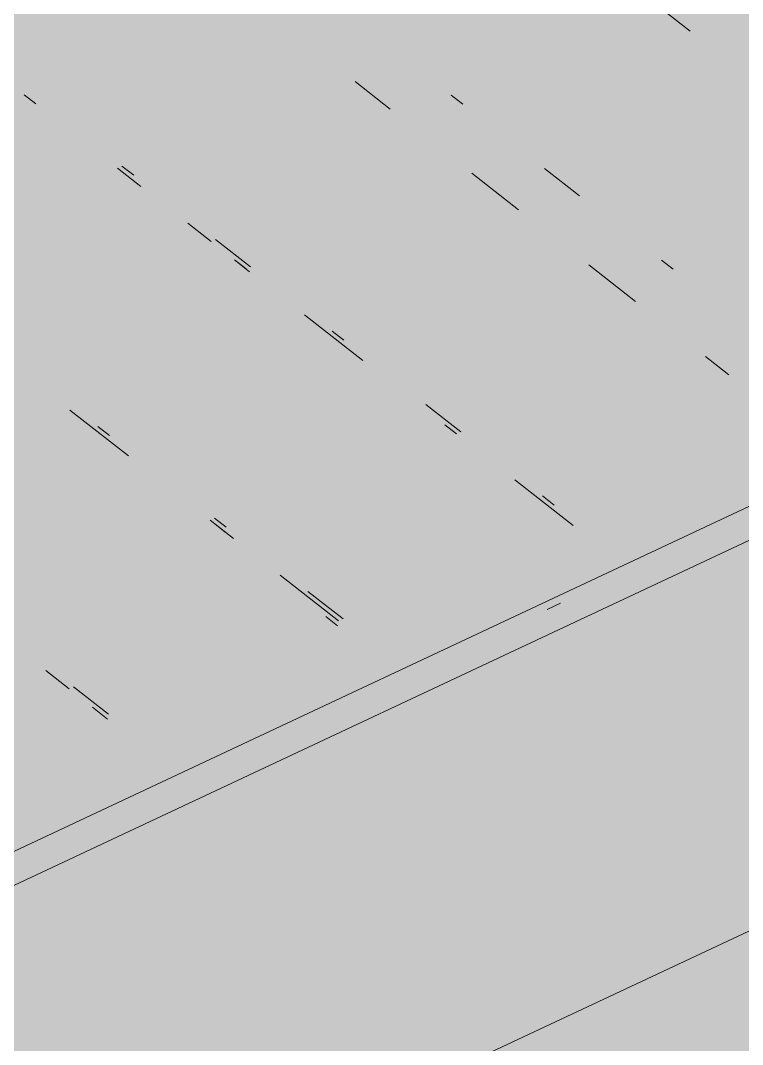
# Paper-space layout '03 3D Building and Roof' of a CAD drawing. Header units: millimetres. Extents: x 5 to 415, y 5 to 292.
# Drawn here: x 270.469 to 272.528, y 66.213 to 69.136 of the extents above; entities that cross this region are included whole.
import ezdxf

# ---------------------------------------------------------------- set-up
doc = ezdxf.new("R2010")
doc.units = ezdxf.units.MM
doc.layers.add('EXISTING', color=7, linetype='Continuous')
doc.layers.add('IMAGES', color=7, linetype='Continuous')

# ---------------------------------------------------------------- blocks, each defined once
blk = doc.blocks.new('SHEET_03')
at = {"layer": 'EXISTING', "color": 250, "lineweight": 9}
for p, q in [((272.2128, 69.236), (272.3794, 69.1052)), ((271.4232, 68.9616), (271.5232, 68.8831)), ((270.479, 68.9237), (270.5124, 68.8975)), ((271.7304, 68.8967), (271.6971, 68.9229)), ((270.7915, 68.6941), (270.7581, 68.7203)), ((270.7456, 68.7144), (270.8123, 68.6621)), ((271.7565, 68.7), (271.8898, 68.5954)), ((272.0636, 68.6352), (271.9637, 68.7136)), ((270.3808, 65.5203), (276.9659, 68.6118)), ((270.9456, 68.5575), (271.0122, 68.5051)), ((271.1247, 68.4325), (271.0247, 68.511)), ((271.0789, 68.4528), (271.1122, 68.4267)), ((271.1217, 68.4188), (271.0883, 68.445)), ((272.0898, 68.4384), (272.2231, 68.3338)), ((272.3303, 68.4259), (272.2969, 68.452)), ((271.2789, 68.2959), (271.4455, 68.1651)), ((271.3913, 68.2233), (271.358, 68.2494)), ((272.423, 68.1768), (272.4897, 68.1245)), ((270.6098, 68.0236), (270.7765, 67.8928)), ((271.7246, 67.9617), (271.6246, 68.0401)), ((270.7223, 67.951), (270.689, 67.9771)), ((271.6788, 67.982), (271.7121, 67.9558)), ((269.0439, 66.1044), (272.8581, 67.895)), ((271.8787, 67.825), (272.0454, 67.6942)), ((269.0824, 66.025), (272.8581, 67.7976)), ((271.9912, 67.7524), (271.9579, 67.7786)), ((271.0097, 67.7097), (271.0764, 67.6574)), ((271.0525, 67.6757), (271.0192, 67.7019)), ((271.0556, 67.6894), (271.0222, 67.7155)), ((271.2097, 67.5527), (271.3763, 67.4219)), ((271.3888, 67.4278), (271.2888, 67.5063)), ((271.971, 67.4544), (272.0095, 67.4725)), ((271.3733, 67.4082), (271.34, 67.4344)), ((270.5407, 67.2804), (270.6073, 67.2281)), ((270.7198, 67.1555), (270.6198, 67.234)), ((270.674, 67.1758), (270.7073, 67.1496)), ((270.7167, 67.1418), (270.6834, 67.168))]:
    blk.add_line(p, q, dxfattribs=at)
at = {"layer": 'IMAGES', "color": 7}
for points in [[(270.4473, 69.1181), (270.9291, 69.1181), (270.4473, 69.2145), (270.9291, 69.2145)], [(270.9291, 69.1181), (271.0255, 69.1181), (270.9291, 69.2145), (271.0255, 69.2145)], [(271.0255, 69.1181), (271.1218, 69.1181), (271.0255, 69.2145), (271.1218, 69.2145)], [(271.1218, 69.1181), (271.2182, 69.1181), (271.1218, 69.2145), (271.2182, 69.2145)], [(271.2182, 69.1181), (271.3145, 69.1181), (271.2182, 69.2145), (271.3145, 69.2145)], [(271.3145, 69.1181), (271.4109, 69.1181), (271.3145, 69.2145), (271.4109, 69.2145)], [(271.4109, 69.1181), (271.5073, 69.1181), (271.4109, 69.2145), (271.5073, 69.2145)], [(271.5073, 69.1181), (271.7, 69.1181), (271.5073, 69.2145), (271.7, 69.2145)], [(271.7, 69.1181), (272.0855, 69.1181), (271.7, 69.2145), (272.0855, 69.2145)], [(272.0855, 69.1181), (272.1818, 69.1181), (272.0855, 69.2145), (272.1818, 69.2145)], [(272.1818, 69.1181), (272.2782, 69.1181), (272.1818, 69.2145), (272.2782, 69.2145)], [(272.2782, 69.1181), (272.3745, 69.1181), (272.2782, 69.2145), (272.3745, 69.2145)], [(272.3745, 69.1181), (272.4709, 69.1181), (272.3745, 69.2145), (272.4709, 69.2145)], [(272.4709, 69.1181), (272.5673, 69.1181), (272.4709, 69.2145), (272.5673, 69.2145)], [(270.4473, 69.0217), (270.5436, 69.0217), (270.4473, 69.1181), (270.5436, 69.1181)], [(270.5436, 69.0217), (271.0255, 69.0217), (270.5436, 69.1181), (271.0255, 69.1181)], [(271.0255, 69.0217), (271.1218, 69.0217), (271.0255, 69.1181), (271.1218, 69.1181)], [(271.1218, 69.0217), (271.2182, 69.0217), (271.1218, 69.1181), (271.2182, 69.1181)], [(271.2182, 68.9253), (271.3145, 68.9253), (271.2182, 69.1181), (271.3145, 69.1181)], [(271.3145, 69.0217), (271.6036, 69.0217), (271.3145, 69.1181), (271.6036, 69.1181)], [(271.6036, 69.0217), (271.7, 69.0217), (271.6036, 69.1181), (271.7, 69.1181)], [(271.7, 69.0217), (271.7964, 69.0217), (271.7, 69.1181), (271.7964, 69.1181)], [(271.7964, 69.0217), (272.1818, 69.0217), (271.7964, 69.1181), (272.1818, 69.1181)], [(272.1818, 69.0217), (272.2782, 69.0217), (272.1818, 69.1181), (272.2782, 69.1181)], [(272.2782, 69.0217), (272.4709, 69.0217), (272.2782, 69.1181), (272.4709, 69.1181)], [(272.4709, 69.0217), (272.5673, 69.0217), (272.4709, 69.1181), (272.5673, 69.1181)], [(270.4473, 68.9253), (270.5436, 68.9253), (270.4473, 69.0217), (270.5436, 69.0217)], [(270.5436, 68.9253), (270.7364, 68.9253), (270.5436, 69.0217), (270.7364, 69.0217)], [(270.7364, 68.9253), (271.1218, 68.9253), (270.7364, 69.0217), (271.1218, 69.0217)], [(271.1218, 68.9253), (271.2182, 68.9253), (271.1218, 69.0217), (271.2182, 69.0217)], [(271.3145, 68.9253), (271.4109, 68.9253), (271.3145, 69.0217), (271.4109, 69.0217)], [(271.4109, 68.9253), (271.7, 68.9253), (271.4109, 69.0217), (271.7, 69.0217)], [(271.7, 68.9253), (271.7964, 68.9253), (271.7, 69.0217), (271.7964, 69.0217)], [(271.7964, 68.9253), (271.8927, 68.9253), (271.7964, 69.0217), (271.8927, 69.0217)], [(271.8927, 68.9253), (271.9891, 68.9253), (271.8927, 69.0217), (271.9891, 69.0217)], [(271.9891, 68.9253), (272.2782, 68.9253), (271.9891, 69.0217), (272.2782, 69.0217)], [(272.2782, 68.9253), (272.3745, 68.9253), (272.2782, 69.0217), (272.3745, 69.0217)], [(272.3745, 68.9253), (272.4709, 68.9253), (272.3745, 69.0217), (272.4709, 69.0217)], [(272.4709, 68.9253), (272.6636, 68.9253), (272.4709, 69.0217), (272.6636, 69.0217)], [(270.4473, 68.8289), (270.64, 68.8289), (270.4473, 68.9253), (270.64, 68.9253)], [(270.64, 68.8289), (270.7364, 68.8289), (270.64, 68.9253), (270.7364, 68.9253)], [(270.7364, 68.8289), (270.8327, 68.8289), (270.7364, 68.9253), (270.8327, 68.9253)], [(270.8327, 68.8289), (271.2182, 68.8289), (270.8327, 68.9253), (271.2182, 68.9253)], [(271.2182, 68.8289), (271.3145, 68.8289), (271.2182, 68.9253), (271.3145, 68.9253)], [(271.3145, 68.8289), (271.4109, 68.8289), (271.3145, 68.9253), (271.4109, 68.9253)], [(271.4109, 68.8289), (271.5073, 68.8289), (271.4109, 68.9253), (271.5073, 68.9253)], [(271.5073, 68.8289), (271.6036, 68.8289), (271.5073, 68.9253), (271.6036, 68.9253)], [(271.6036, 68.8289), (271.8927, 68.8289), (271.6036, 68.9253), (271.8927, 68.9253)], [(271.8927, 68.8289), (271.9891, 68.8289), (271.8927, 68.9253), (271.9891, 68.9253)], [(271.9891, 68.8289), (272.0855, 68.8289), (271.9891, 68.9253), (272.0855, 68.9253)], [(272.0855, 68.8289), (272.5673, 68.8289), (272.0855, 68.9253), (272.5673, 68.9253)], [(270.4473, 68.7325), (270.5436, 68.7325), (270.4473, 68.8289), (270.5436, 68.8289)], [(270.5436, 68.7325), (270.64, 68.7325), (270.5436, 68.8289), (270.64, 68.8289)], [(270.64, 68.7325), (270.7364, 68.7325), (270.64, 68.8289), (270.7364, 68.8289)], [(270.7364, 68.7325), (270.8327, 68.7325), (270.7364, 68.8289), (270.8327, 68.8289)], [(270.8327, 68.7325), (270.9291, 68.7325), (270.8327, 68.8289), (270.9291, 68.8289)], [(270.9291, 68.7325), (271.5073, 68.7325), (270.9291, 68.8289), (271.5073, 68.8289)], [(271.5073, 68.7325), (271.6036, 68.7325), (271.5073, 68.8289), (271.6036, 68.8289)], [(271.6036, 68.7325), (271.7, 68.7325), (271.6036, 68.8289), (271.7, 68.8289)], [(271.7, 68.7325), (271.7964, 68.7325), (271.7, 68.8289), (271.7964, 68.8289)], [(271.7964, 68.7325), (271.8927, 68.7325), (271.7964, 68.8289), (271.8927, 68.8289)], [(271.8927, 68.6361), (271.9891, 68.6361), (271.8927, 68.8289), (271.9891, 68.8289)], [(271.9891, 68.7325), (272.0855, 68.7325), (271.9891, 68.8289), (272.0855, 68.8289)], [(272.0855, 68.7325), (272.6636, 68.7325), (272.0855, 68.8289), (272.6636, 68.8289)], [(270.0618, 68.6361), (270.5436, 68.6361), (270.0618, 68.7325), (270.5436, 68.7325)], [(270.5436, 68.6361), (270.64, 68.6361), (270.5436, 68.7325), (270.64, 68.7325)], [(270.64, 68.6361), (270.7364, 68.6361), (270.64, 68.7325), (270.7364, 68.7325)], [(270.7364, 68.6361), (270.8327, 68.6361), (270.7364, 68.7325), (270.8327, 68.7325)], [(270.8327, 68.6361), (270.9291, 68.6361), (270.8327, 68.7325), (270.9291, 68.7325)], [(270.9291, 68.6361), (271.0255, 68.6361), (270.9291, 68.7325), (271.0255, 68.7325)], [(271.0255, 68.6361), (271.5073, 68.6361), (271.0255, 68.7325), (271.5073, 68.7325)], [(271.5073, 68.6361), (271.6036, 68.6361), (271.5073, 68.7325), (271.6036, 68.7325)], [(271.6036, 68.6361), (271.7, 68.6361), (271.6036, 68.7325), (271.7, 68.7325)], [(271.7, 68.6361), (271.7964, 68.6361), (271.7, 68.7325), (271.7964, 68.7325)], [(271.7964, 68.6361), (271.8927, 68.6361), (271.7964, 68.7325), (271.8927, 68.7325)], [(271.9891, 68.6361), (272.0855, 68.6361), (271.9891, 68.7325), (272.0855, 68.7325)], [(272.0855, 68.6361), (272.1818, 68.6361), (272.0855, 68.7325), (272.1818, 68.7325)], [(272.1818, 68.6361), (272.2782, 68.6361), (272.1818, 68.7325), (272.2782, 68.7325)], [(272.2782, 68.6361), (272.6636, 68.6361), (272.2782, 68.7325), (272.6636, 68.7325)], [(270.0618, 68.5397), (270.64, 68.5397), (270.0618, 68.6361), (270.64, 68.6361)], [(270.64, 68.5397), (270.7364, 68.5397), (270.64, 68.6361), (270.7364, 68.6361)], [(270.7364, 68.5397), (270.8327, 68.5397), (270.7364, 68.6361), (270.8327, 68.6361)], [(270.8327, 68.5397), (270.9291, 68.5397), (270.8327, 68.6361), (270.9291, 68.6361)], [(270.9291, 68.5397), (271.0255, 68.5397), (270.9291, 68.6361), (271.0255, 68.6361)], [(271.0255, 68.5397), (271.1218, 68.5397), (271.0255, 68.6361), (271.1218, 68.6361)], [(271.1218, 68.5397), (271.2182, 68.5397), (271.1218, 68.6361), (271.2182, 68.6361)], [(271.2182, 68.5397), (271.7, 68.5397), (271.2182, 68.6361), (271.7, 68.6361)], [(271.7, 68.5397), (271.7964, 68.5397), (271.7, 68.6361), (271.7964, 68.6361)], [(271.7964, 68.5397), (271.8927, 68.5397), (271.7964, 68.6361), (271.8927, 68.6361)], [(271.8927, 68.5397), (272.0855, 68.5397), (271.8927, 68.6361), (272.0855, 68.6361)], [(272.0855, 68.5397), (272.1818, 68.5397), (272.0855, 68.6361), (272.1818, 68.6361)], [(272.1818, 68.5397), (272.2782, 68.5397), (272.1818, 68.6361), (272.2782, 68.6361)], [(272.2782, 68.5397), (272.3745, 68.5397), (272.2782, 68.6361), (272.3745, 68.6361)], [(272.3745, 68.5397), (272.76, 68.5397), (272.3745, 68.6361), (272.76, 68.6361)], [(270.2545, 68.4433), (270.7364, 68.4433), (270.2545, 68.5397), (270.7364, 68.5397)], [(270.7364, 68.4433), (270.8327, 68.4433), (270.7364, 68.5397), (270.8327, 68.5397)], [(270.8327, 68.4433), (270.9291, 68.4433), (270.8327, 68.5397), (270.9291, 68.5397)], [(270.9291, 68.4433), (271.1218, 68.4433), (270.9291, 68.5397), (271.1218, 68.5397)], [(271.1218, 68.4433), (271.2182, 68.4433), (271.1218, 68.5397), (271.2182, 68.5397)], [(271.2182, 68.4433), (271.3145, 68.4433), (271.2182, 68.5397), (271.3145, 68.5397)], [(271.3145, 68.3469), (271.7964, 68.3469), (271.3145, 68.5397), (271.7964, 68.5397)], [(271.7964, 68.4433), (271.8927, 68.4433), (271.7964, 68.5397), (271.8927, 68.5397)], [(271.8927, 68.4433), (271.9891, 68.4433), (271.8927, 68.5397), (271.9891, 68.5397)], [(271.9891, 68.4433), (272.0855, 68.4433), (271.9891, 68.5397), (272.0855, 68.5397)], [(272.0855, 68.4433), (272.1818, 68.4433), (272.0855, 68.5397), (272.1818, 68.5397)], [(272.1818, 68.4433), (272.2782, 68.4433), (272.1818, 68.5397), (272.2782, 68.5397)], [(272.2782, 68.4433), (272.3745, 68.4433), (272.2782, 68.5397), (272.3745, 68.5397)], [(272.3745, 68.4433), (272.4709, 68.4433), (272.3745, 68.5397), (272.4709, 68.5397)], [(272.4709, 68.4433), (272.5673, 68.4433), (272.4709, 68.5397), (272.5673, 68.5397)], [(270.3509, 68.3469), (270.9291, 68.3469), (270.3509, 68.4433), (270.9291, 68.4433)], [(270.9291, 68.3469), (271.0255, 68.3469), (270.9291, 68.4433), (271.0255, 68.4433)], [(271.0255, 68.3469), (271.2182, 68.3469), (271.0255, 68.4433), (271.2182, 68.4433)], [(271.2182, 68.3469), (271.3145, 68.3469), (271.2182, 68.4433), (271.3145, 68.4433)], [(271.7964, 68.3469), (271.8927, 68.3469), (271.7964, 68.4433), (271.8927, 68.4433)], [(271.8927, 68.3469), (272.0855, 68.3469), (271.8927, 68.4433), (272.0855, 68.4433)], [(272.0855, 68.3469), (272.1818, 68.3469), (272.0855, 68.4433), (272.1818, 68.4433)], [(272.1818, 68.3469), (272.4709, 68.3469), (272.1818, 68.4433), (272.4709, 68.4433)], [(272.4709, 68.3469), (272.5673, 68.3469), (272.4709, 68.4433), (272.5673, 68.4433)], [(270.4473, 68.2505), (270.5436, 68.2505), (270.4473, 68.3469), (270.5436, 68.3469)], [(270.5436, 68.2505), (271.0255, 68.2505), (270.5436, 68.3469), (271.0255, 68.3469)], [(271.0255, 68.2505), (271.1218, 68.2505), (271.0255, 68.3469), (271.1218, 68.3469)], [(271.1218, 68.2505), (271.2182, 68.2505), (271.1218, 68.3469), (271.2182, 68.3469)], [(271.2182, 68.2505), (271.4109, 68.2505), (271.2182, 68.3469), (271.4109, 68.3469)], [(271.4109, 68.2505), (271.5073, 68.2505), (271.4109, 68.3469), (271.5073, 68.3469)], [(271.5073, 68.2505), (271.9891, 68.2505), (271.5073, 68.3469), (271.9891, 68.3469)], [(271.9891, 68.2505), (272.0855, 68.2505), (271.9891, 68.3469), (272.0855, 68.3469)], [(272.0855, 68.2505), (272.1818, 68.2505), (272.0855, 68.3469), (272.1818, 68.3469)], [(272.1818, 68.2505), (272.2782, 68.2505), (272.1818, 68.3469), (272.2782, 68.3469)], [(272.2782, 68.2505), (272.3745, 68.2505), (272.2782, 68.3469), (272.3745, 68.3469)], [(272.3745, 68.2505), (272.4709, 68.2505), (272.3745, 68.3469), (272.4709, 68.3469)], [(272.4709, 68.2505), (272.5673, 68.2505), (272.4709, 68.3469), (272.5673, 68.3469)], [(270.4473, 68.1541), (270.5436, 68.1541), (270.4473, 68.2505), (270.5436, 68.2505)], [(270.5436, 68.1541), (270.64, 68.1541), (270.5436, 68.2505), (270.64, 68.2505)], [(270.64, 68.1541), (271.1218, 68.1541), (270.64, 68.2505), (271.1218, 68.2505)], [(271.1218, 68.1541), (271.2182, 68.1541), (271.1218, 68.2505), (271.2182, 68.2505)], [(271.2182, 68.1541), (271.3145, 68.1541), (271.2182, 68.2505), (271.3145, 68.2505)], [(271.3145, 68.1541), (271.5073, 68.1541), (271.3145, 68.2505), (271.5073, 68.2505)], [(271.5073, 68.1541), (271.7, 68.1541), (271.5073, 68.2505), (271.7, 68.2505)], [(271.7, 68.1541), (272.0855, 68.1541), (271.7, 68.2505), (272.0855, 68.2505)], [(272.0855, 68.1541), (272.1818, 68.1541), (272.0855, 68.2505), (272.1818, 68.2505)], [(272.1818, 68.1541), (272.2782, 68.1541), (272.1818, 68.2505), (272.2782, 68.2505)], [(272.2782, 68.1541), (272.3745, 68.1541), (272.2782, 68.2505), (272.3745, 68.2505)], [(272.3745, 68.1541), (272.4709, 68.1541), (272.3745, 68.2505), (272.4709, 68.2505)], [(272.4709, 68.1541), (272.5673, 68.1541), (272.4709, 68.2505), (272.5673, 68.2505)], [(270.4473, 68.0577), (270.5436, 68.0577), (270.4473, 68.1541), (270.5436, 68.1541)], [(270.5436, 68.0577), (270.64, 68.0577), (270.5436, 68.1541), (270.64, 68.1541)], [(270.64, 68.0577), (270.7364, 68.0577), (270.64, 68.1541), (270.7364, 68.1541)], [(270.7364, 68.0577), (271.2182, 68.0577), (270.7364, 68.1541), (271.2182, 68.1541)], [(271.2182, 68.0577), (271.3145, 68.0577), (271.2182, 68.1541), (271.3145, 68.1541)], [(271.3145, 68.0577), (271.4109, 68.0577), (271.3145, 68.1541), (271.4109, 68.1541)], [(271.4109, 68.0577), (271.6036, 68.0577), (271.4109, 68.1541), (271.6036, 68.1541)], [(271.6036, 68.0577), (271.7, 68.0577), (271.6036, 68.1541), (271.7, 68.1541)], [(271.7, 68.0577), (271.7964, 68.0577), (271.7, 68.1541), (271.7964, 68.1541)], [(271.7964, 68.0577), (272.2782, 68.0577), (271.7964, 68.1541), (272.2782, 68.1541)], [(272.2782, 68.0577), (272.3745, 68.0577), (272.2782, 68.1541), (272.3745, 68.1541)], [(272.3745, 68.0577), (272.4709, 68.0577), (272.3745, 68.1541), (272.4709, 68.1541)], [(272.4709, 68.0577), (272.5673, 68.0577), (272.4709, 68.1541), (272.5673, 68.1541)], [(270.4473, 67.9613), (270.5436, 67.9613), (270.4473, 68.0577), (270.5436, 68.0577)], [(270.5436, 67.9613), (270.64, 67.9613), (270.5436, 68.0577), (270.64, 68.0577)], [(270.64, 67.9613), (270.7364, 67.9613), (270.64, 68.0577), (270.7364, 68.0577)], [(270.7364, 67.9613), (270.8327, 67.9613), (270.7364, 68.0577), (270.8327, 68.0577)], [(270.8327, 67.9613), (271.4109, 67.9613), (270.8327, 68.0577), (271.4109, 68.0577)], [(271.4109, 67.9613), (271.5073, 67.9613), (271.4109, 68.0577), (271.5073, 68.0577)], [(271.5073, 67.9613), (271.6036, 67.9613), (271.5073, 68.0577), (271.6036, 68.0577)], [(271.6036, 67.9613), (271.7, 67.9613), (271.6036, 68.0577), (271.7, 68.0577)], [(271.7, 67.9613), (271.7964, 67.9613), (271.7, 68.0577), (271.7964, 68.0577)], [(271.7964, 67.9613), (271.8927, 67.9613), (271.7964, 68.0577), (271.8927, 68.0577)], [(271.8927, 67.9613), (272.3745, 67.9613), (271.8927, 68.0577), (272.3745, 68.0577)], [(272.3745, 67.9613), (272.4709, 67.9613), (272.3745, 68.0577), (272.4709, 68.0577)], [(272.4709, 67.9613), (272.5673, 67.9613), (272.4709, 68.0577), (272.5673, 68.0577)], [(270.4473, 67.8648), (270.5436, 67.8648), (270.4473, 67.9613), (270.5436, 67.9613)], [(270.5436, 67.8648), (270.64, 67.8648), (270.5436, 67.9613), (270.64, 67.9613)], [(270.64, 67.8648), (270.8327, 67.8648), (270.64, 67.9613), (270.8327, 67.9613)], [(270.8327, 67.8648), (270.9291, 67.8648), (270.8327, 67.9613), (270.9291, 67.9613)], [(270.9291, 67.8648), (271.0255, 67.8648), (270.9291, 67.9613), (271.0255, 67.9613)], [(271.0255, 67.8648), (271.5073, 67.8648), (271.0255, 67.9613), (271.5073, 67.9613)], [(271.5073, 67.8648), (271.6036, 67.8648), (271.5073, 67.9613), (271.6036, 67.9613)], [(271.6036, 67.8648), (271.7, 67.8648), (271.6036, 67.9613), (271.7, 67.9613)], [(271.7, 67.8648), (271.8927, 67.8648), (271.7, 67.9613), (271.8927, 67.9613)], [(271.8927, 67.8648), (271.9891, 67.8648), (271.8927, 67.9613), (271.9891, 67.9613)], [(271.9891, 67.8648), (272.0855, 67.8648), (271.9891, 67.9613), (272.0855, 67.9613)], [(272.0855, 67.8648), (272.3745, 67.8648), (272.0855, 67.9613), (272.3745, 67.9613)], [(272.3745, 67.8648), (272.6636, 67.8648), (272.3745, 67.9613), (272.6636, 67.9613)], [(270.1582, 67.7684), (270.7364, 67.7684), (270.1582, 67.8648), (270.7364, 67.8648)], [(270.7364, 67.7684), (270.8327, 67.7684), (270.7364, 67.8648), (270.8327, 67.8648)], [(270.8327, 67.7684), (271.0255, 67.7684), (270.8327, 67.8648), (271.0255, 67.8648)], [(271.0255, 67.7684), (271.1218, 67.7684), (271.0255, 67.8648), (271.1218, 67.8648)], [(271.1218, 67.7684), (271.6036, 67.7684), (271.1218, 67.8648), (271.6036, 67.8648)], [(271.6036, 67.7684), (271.7, 67.7684), (271.6036, 67.8648), (271.7, 67.8648)], [(271.7, 67.7684), (271.7964, 67.7684), (271.7, 67.8648), (271.7964, 67.8648)], [(271.7964, 67.7684), (271.9891, 67.7684), (271.7964, 67.8648), (271.9891, 67.8648)], [(271.9891, 67.7684), (272.0855, 67.7684), (271.9891, 67.8648), (272.0855, 67.8648)], [(272.0855, 67.7684), (272.1818, 67.7684), (272.0855, 67.8648), (272.1818, 67.8648)], [(272.1818, 67.7684), (272.2782, 67.7684), (272.1818, 67.8648), (272.2782, 67.8648)], [(272.2782, 67.7684), (272.3745, 67.7684), (272.2782, 67.8648), (272.3745, 67.8648)], [(272.3745, 67.7684), (272.4709, 67.7684), (272.3745, 67.8648), (272.4709, 67.8648)], [(272.4709, 67.672), (272.5673, 67.672), (272.4709, 67.8648), (272.5673, 67.8648)], [(270.2545, 67.672), (270.7364, 67.672), (270.2545, 67.7684), (270.7364, 67.7684)], [(270.7364, 67.672), (270.8327, 67.672), (270.7364, 67.7684), (270.8327, 67.7684)], [(270.8327, 67.672), (270.9291, 67.672), (270.8327, 67.7684), (270.9291, 67.7684)], [(270.9291, 67.672), (271.1218, 67.672), (270.9291, 67.7684), (271.1218, 67.7684)], [(271.1218, 67.672), (271.2182, 67.672), (271.1218, 67.7684), (271.2182, 67.7684)], [(271.2182, 67.672), (271.3145, 67.672), (271.2182, 67.7684), (271.3145, 67.7684)], [(271.3145, 67.672), (271.7964, 67.672), (271.3145, 67.7684), (271.7964, 67.7684)], [(271.7964, 67.672), (271.8927, 67.672), (271.7964, 67.7684), (271.8927, 67.7684)], [(271.8927, 67.672), (271.9891, 67.672), (271.8927, 67.7684), (271.9891, 67.7684)], [(271.9891, 67.672), (272.0855, 67.672), (271.9891, 67.7684), (272.0855, 67.7684)], [(272.0855, 67.672), (272.2782, 67.672), (272.0855, 67.7684), (272.2782, 67.7684)], [(272.2782, 67.672), (272.3745, 67.672), (272.2782, 67.7684), (272.3745, 67.7684)], [(272.3745, 67.672), (272.4709, 67.672), (272.3745, 67.7684), (272.4709, 67.7684)], [(270.3509, 67.5756), (270.8327, 67.5756), (270.3509, 67.672), (270.8327, 67.672)], [(270.8327, 67.5756), (270.9291, 67.5756), (270.8327, 67.672), (270.9291, 67.672)], [(270.9291, 67.5756), (271.0255, 67.5756), (270.9291, 67.672), (271.0255, 67.672)], [(271.0255, 67.5756), (271.1218, 67.5756), (271.0255, 67.672), (271.1218, 67.672)], [(271.1218, 67.5756), (271.2182, 67.5756), (271.1218, 67.672), (271.2182, 67.672)], [(271.2182, 67.5756), (271.3145, 67.5756), (271.2182, 67.672), (271.3145, 67.672)], [(271.3145, 67.5756), (271.4109, 67.5756), (271.3145, 67.672), (271.4109, 67.672)], [(271.4109, 67.5756), (271.7964, 67.5756), (271.4109, 67.672), (271.7964, 67.672)], [(271.7964, 67.5756), (271.9891, 67.5756), (271.7964, 67.672), (271.9891, 67.672)], [(271.9891, 67.5756), (272.0855, 67.5756), (271.9891, 67.672), (272.0855, 67.672)], [(272.0855, 67.5756), (272.1818, 67.5756), (272.0855, 67.672), (272.1818, 67.672)], [(272.1818, 67.5756), (272.2782, 67.5756), (272.1818, 67.672), (272.2782, 67.672)], [(272.2782, 67.5756), (272.3745, 67.5756), (272.2782, 67.672), (272.3745, 67.672)], [(272.3745, 67.5756), (272.4709, 67.5756), (272.3745, 67.672), (272.4709, 67.672)], [(272.4709, 67.5756), (272.5673, 67.5756), (272.4709, 67.672), (272.5673, 67.672)], [(270.4473, 67.4792), (270.9291, 67.4792), (270.4473, 67.5756), (270.9291, 67.5756)], [(270.9291, 67.4792), (271.0255, 67.4792), (270.9291, 67.5756), (271.0255, 67.5756)], [(271.0255, 67.4792), (271.1218, 67.4792), (271.0255, 67.5756), (271.1218, 67.5756)], [(271.1218, 67.4792), (271.2182, 67.4792), (271.1218, 67.5756), (271.2182, 67.5756)], [(271.2182, 67.4792), (271.3145, 67.4792), (271.2182, 67.5756), (271.3145, 67.5756)], [(271.3145, 67.4792), (271.4109, 67.4792), (271.3145, 67.5756), (271.4109, 67.5756)], [(271.4109, 67.4792), (271.5073, 67.4792), (271.4109, 67.5756), (271.5073, 67.5756)], [(271.5073, 67.4792), (271.6036, 67.4792), (271.5073, 67.5756), (271.6036, 67.5756)], [(271.6036, 67.4792), (271.7, 67.4792), (271.6036, 67.5756), (271.7, 67.5756)], [(271.7, 67.4792), (271.7964, 67.4792), (271.7, 67.5756), (271.7964, 67.5756)], [(271.7964, 67.4792), (271.8927, 67.4792), (271.7964, 67.5756), (271.8927, 67.5756)], [(271.8927, 67.4792), (271.9891, 67.4792), (271.8927, 67.5756), (271.9891, 67.5756)], [(271.9891, 67.4792), (272.0855, 67.4792), (271.9891, 67.5756), (272.0855, 67.5756)], [(272.0855, 67.4792), (272.1818, 67.4792), (272.0855, 67.5756), (272.1818, 67.5756)], [(272.1818, 67.3828), (272.2782, 67.3828), (272.1818, 67.5756), (272.2782, 67.5756)], [(272.2782, 67.4792), (272.3745, 67.4792), (272.2782, 67.5756), (272.3745, 67.5756)], [(272.3745, 67.4792), (272.4709, 67.4792), (272.3745, 67.5756), (272.4709, 67.5756)], [(272.4709, 67.4792), (272.5673, 67.4792), (272.4709, 67.5756), (272.5673, 67.5756)], [(270.4473, 67.3828), (270.5436, 67.3828), (270.4473, 67.4792), (270.5436, 67.4792)], [(270.5436, 67.3828), (270.64, 67.3828), (270.5436, 67.4792), (270.64, 67.4792)], [(270.64, 67.3828), (271.1218, 67.3828), (270.64, 67.4792), (271.1218, 67.4792)], [(271.1218, 67.3828), (271.2182, 67.3828), (271.1218, 67.4792), (271.2182, 67.4792)], [(271.2182, 67.3828), (271.3145, 67.3828), (271.2182, 67.4792), (271.3145, 67.4792)], [(271.3145, 67.3828), (271.4109, 67.3828), (271.3145, 67.4792), (271.4109, 67.4792)], [(271.4109, 67.3828), (271.5073, 67.3828), (271.4109, 67.4792), (271.5073, 67.4792)], [(271.5073, 67.3828), (271.6036, 67.3828), (271.5073, 67.4792), (271.6036, 67.4792)], [(271.6036, 67.3828), (271.7, 67.3828), (271.6036, 67.4792), (271.7, 67.4792)], [(271.7, 67.3828), (271.7964, 67.3828), (271.7, 67.4792), (271.7964, 67.4792)], [(271.7964, 67.3828), (271.8927, 67.3828), (271.7964, 67.4792), (271.8927, 67.4792)], [(271.8927, 67.3828), (271.9891, 67.3828), (271.8927, 67.4792), (271.9891, 67.4792)], [(271.9891, 67.3828), (272.0855, 67.3828), (271.9891, 67.4792), (272.0855, 67.4792)], [(272.0855, 67.3828), (272.1818, 67.3828), (272.0855, 67.4792), (272.1818, 67.4792)], [(272.2782, 67.3828), (272.3745, 67.3828), (272.2782, 67.4792), (272.3745, 67.4792)], [(272.3745, 67.3828), (272.5673, 67.3828), (272.3745, 67.4792), (272.5673, 67.4792)], [(270.4473, 67.2864), (270.5436, 67.2864), (270.4473, 67.3828), (270.5436, 67.3828)], [(270.5436, 67.2864), (270.64, 67.2864), (270.5436, 67.3828), (270.64, 67.3828)], [(270.64, 67.2864), (271.2182, 67.2864), (270.64, 67.3828), (271.2182, 67.3828)], [(271.2182, 67.2864), (271.3145, 67.2864), (271.2182, 67.3828), (271.3145, 67.3828)], [(271.3145, 67.2864), (271.4109, 67.2864), (271.3145, 67.3828), (271.4109, 67.3828)], [(271.4109, 67.2864), (271.5073, 67.2864), (271.4109, 67.3828), (271.5073, 67.3828)], [(271.5073, 67.2864), (271.7, 67.2864), (271.5073, 67.3828), (271.7, 67.3828)], [(271.7, 67.2864), (271.7964, 67.2864), (271.7, 67.3828), (271.7964, 67.3828)], [(271.7964, 67.2864), (271.8927, 67.2864), (271.7964, 67.3828), (271.8927, 67.3828)], [(271.8927, 67.2864), (271.9891, 67.2864), (271.8927, 67.3828), (271.9891, 67.3828)], [(271.9891, 67.2864), (272.0855, 67.2864), (271.9891, 67.3828), (272.0855, 67.3828)], [(272.0855, 67.2864), (272.2782, 67.2864), (272.0855, 67.3828), (272.2782, 67.3828)], [(272.2782, 67.2864), (272.3745, 67.2864), (272.2782, 67.3828), (272.3745, 67.3828)], [(272.3745, 67.2864), (273.6273, 67.2864), (272.3745, 67.3828), (273.6273, 67.3828)], [(270.4473, 67.19), (270.5436, 67.19), (270.4473, 67.2864), (270.5436, 67.2864)], [(270.5436, 67.19), (270.7364, 67.19), (270.5436, 67.2864), (270.7364, 67.2864)], [(270.7364, 67.19), (270.9291, 67.19), (270.7364, 67.2864), (270.9291, 67.2864)], [(270.9291, 67.19), (271.2182, 67.19), (270.9291, 67.2864), (271.2182, 67.2864)], [(271.2182, 67.19), (271.3145, 67.19), (271.2182, 67.2864), (271.3145, 67.2864)], [(271.3145, 67.19), (271.5073, 67.19), (271.3145, 67.2864), (271.5073, 67.2864)], [(271.5073, 67.0936), (271.6036, 67.0936), (271.5073, 67.2864), (271.6036, 67.2864)], [(271.6036, 67.19), (271.7, 67.19), (271.6036, 67.2864), (271.7, 67.2864)], [(271.7, 67.19), (271.7964, 67.19), (271.7, 67.2864), (271.7964, 67.2864)], [(271.7964, 67.19), (271.8927, 67.19), (271.7964, 67.2864), (271.8927, 67.2864)], [(271.8927, 67.19), (271.9891, 67.19), (271.8927, 67.2864), (271.9891, 67.2864)], [(271.9891, 67.19), (272.2782, 67.19), (271.9891, 67.2864), (272.2782, 67.2864)], [(272.2782, 67.19), (273.3382, 67.19), (272.2782, 67.2864), (273.3382, 67.2864)], [(270.4473, 67.0936), (270.5436, 67.0936), (270.4473, 67.19), (270.5436, 67.19)], [(270.5436, 67.0936), (270.64, 67.0936), (270.5436, 67.19), (270.64, 67.19)], [(270.64, 67.0936), (270.8327, 67.0936), (270.64, 67.19), (270.8327, 67.19)], [(270.8327, 67.0936), (270.9291, 67.0936), (270.8327, 67.19), (270.9291, 67.19)], [(270.9291, 67.0936), (271.0255, 67.0936), (270.9291, 67.19), (271.0255, 67.19)], [(271.0255, 67.0936), (271.1218, 67.0936), (271.0255, 67.19), (271.1218, 67.19)], [(271.1218, 67.0936), (271.2182, 67.0936), (271.1218, 67.19), (271.2182, 67.19)], [(271.2182, 67.0936), (271.3145, 67.0936), (271.2182, 67.19), (271.3145, 67.19)], [(271.3145, 67.0936), (271.4109, 67.0936), (271.3145, 67.19), (271.4109, 67.19)], [(271.4109, 67.0936), (271.5073, 67.0936), (271.4109, 67.19), (271.5073, 67.19)], [(271.6036, 67.0936), (271.7, 67.0936), (271.6036, 67.19), (271.7, 67.19)], [(271.7, 67.0936), (271.7964, 67.0936), (271.7, 67.19), (271.7964, 67.19)], [(271.7964, 67.0936), (271.9891, 67.0936), (271.7964, 67.19), (271.9891, 67.19)], [(271.9891, 67.0936), (273.2418, 67.0936), (271.9891, 67.19), (273.2418, 67.19)], [(269.9655, 66.9972), (270.64, 66.9972), (269.9655, 67.0936), (270.64, 67.0936)], [(270.64, 66.9972), (270.7364, 66.9972), (270.64, 67.0936), (270.7364, 67.0936)], [(270.7364, 66.9972), (270.8327, 66.9972), (270.7364, 67.0936), (270.8327, 67.0936)], [(270.8327, 66.9008), (270.9291, 66.9008), (270.8327, 67.0936), (270.9291, 67.0936)], [(270.9291, 66.9972), (271.0255, 66.9972), (270.9291, 67.0936), (271.0255, 67.0936)], [(271.0255, 66.9972), (271.1218, 66.9972), (271.0255, 67.0936), (271.1218, 67.0936)], [(271.1218, 66.9008), (271.2182, 66.9008), (271.1218, 67.0936), (271.2182, 67.0936)], [(271.2182, 66.9972), (271.3145, 66.9972), (271.2182, 67.0936), (271.3145, 67.0936)], [(271.3145, 66.9972), (271.5073, 66.9972), (271.3145, 67.0936), (271.5073, 67.0936)], [(271.5073, 66.9972), (271.6036, 66.9972), (271.5073, 67.0936), (271.6036, 67.0936)], [(271.6036, 66.9972), (271.7, 66.9972), (271.6036, 67.0936), (271.7, 67.0936)], [(271.7, 66.9972), (271.7964, 66.9972), (271.7, 67.0936), (271.7964, 67.0936)], [(271.7964, 66.9972), (273.0491, 66.9972), (271.7964, 67.0936), (273.0491, 67.0936)], [(270.4473, 66.9008), (270.5436, 66.9008), (270.4473, 66.9972), (270.5436, 66.9972)], [(270.5436, 66.9008), (270.64, 66.9008), (270.5436, 66.9972), (270.64, 66.9972)], [(270.64, 66.9008), (270.7364, 66.9008), (270.64, 66.9972), (270.7364, 66.9972)], [(270.7364, 66.9008), (270.8327, 66.9008), (270.7364, 66.9972), (270.8327, 66.9972)], [(270.9291, 66.9008), (271.0255, 66.9008), (270.9291, 66.9972), (271.0255, 66.9972)], [(271.0255, 66.9008), (271.1218, 66.9008), (271.0255, 66.9972), (271.1218, 66.9972)], [(271.2182, 66.9008), (271.3145, 66.9008), (271.2182, 66.9972), (271.3145, 66.9972)], [(271.3145, 66.9008), (271.5073, 66.9008), (271.3145, 66.9972), (271.5073, 66.9972)], [(271.5073, 66.9008), (271.6036, 66.9008), (271.5073, 66.9972), (271.6036, 66.9972)], [(271.6036, 66.9008), (272.76, 66.9008), (271.6036, 66.9972), (272.76, 66.9972)], [(270.4473, 66.8044), (270.5436, 66.8044), (270.4473, 66.9008), (270.5436, 66.9008)], [(270.5436, 66.8044), (270.64, 66.8044), (270.5436, 66.9008), (270.64, 66.9008)], [(270.64, 66.8044), (270.7364, 66.8044), (270.64, 66.9008), (270.7364, 66.9008)], [(270.7364, 66.8044), (270.8327, 66.8044), (270.7364, 66.9008), (270.8327, 66.9008)], [(270.8327, 66.8044), (270.9291, 66.8044), (270.8327, 66.9008), (270.9291, 66.9008)], [(270.9291, 66.8044), (271.0255, 66.8044), (270.9291, 66.9008), (271.0255, 66.9008)], [(271.0255, 66.8044), (271.1218, 66.8044), (271.0255, 66.9008), (271.1218, 66.9008)], [(271.1218, 66.8044), (271.2182, 66.8044), (271.1218, 66.9008), (271.2182, 66.9008)], [(271.2182, 66.8044), (271.4109, 66.8044), (271.2182, 66.9008), (271.4109, 66.9008)], [(271.4109, 66.8044), (272.6636, 66.8044), (271.4109, 66.9008), (272.6636, 66.9008)], [(270.4473, 66.708), (270.64, 66.708), (270.4473, 66.8044), (270.64, 66.8044)], [(270.64, 66.708), (270.7364, 66.708), (270.64, 66.8044), (270.7364, 66.8044)], [(270.7364, 66.708), (270.8327, 66.708), (270.7364, 66.8044), (270.8327, 66.8044)], [(270.8327, 66.708), (270.9291, 66.708), (270.8327, 66.8044), (270.9291, 66.8044)], [(270.9291, 66.708), (271.1218, 66.708), (270.9291, 66.8044), (271.1218, 66.8044)], [(271.1218, 66.708), (271.2182, 66.708), (271.1218, 66.8044), (271.2182, 66.8044)], [(271.2182, 66.708), (272.3745, 66.708), (271.2182, 66.8044), (272.3745, 66.8044)], [(272.3745, 66.708), (272.5673, 66.708), (272.3745, 66.8044), (272.5673, 66.8044)], [(270.3509, 66.6116), (270.5436, 66.6116), (270.3509, 66.708), (270.5436, 66.708)], [(270.5436, 66.6116), (270.64, 66.6116), (270.5436, 66.708), (270.64, 66.708)], [(270.64, 66.6116), (270.7364, 66.6116), (270.64, 66.708), (270.7364, 66.708)], [(270.7364, 66.6116), (270.8327, 66.6116), (270.7364, 66.708), (270.8327, 66.708)], [(270.8327, 66.6116), (270.9291, 66.6116), (270.8327, 66.708), (270.9291, 66.708)], [(270.9291, 66.6116), (272.1818, 66.6116), (270.9291, 66.708), (272.1818, 66.708)], [(272.1818, 66.6116), (272.2782, 66.6116), (272.1818, 66.708), (272.2782, 66.708)], [(272.2782, 66.6116), (272.3745, 66.6116), (272.2782, 66.708), (272.3745, 66.708)], [(272.3745, 66.6116), (272.4709, 66.6116), (272.3745, 66.708), (272.4709, 66.708)], [(272.4709, 66.6116), (272.5673, 66.6116), (272.4709, 66.708), (272.5673, 66.708)], [(270.3509, 66.5152), (270.5436, 66.5152), (270.3509, 66.6116), (270.5436, 66.6116)], [(270.5436, 66.5152), (270.7364, 66.5152), (270.5436, 66.6116), (270.7364, 66.6116)], [(270.7364, 66.5152), (270.8327, 66.5152), (270.7364, 66.6116), (270.8327, 66.6116)], [(270.8327, 66.5152), (271.9891, 66.5152), (270.8327, 66.6116), (271.9891, 66.6116)], [(271.9891, 66.5152), (272.1818, 66.5152), (271.9891, 66.6116), (272.1818, 66.6116)], [(272.1818, 66.5152), (272.2782, 66.5152), (272.1818, 66.6116), (272.2782, 66.6116)], [(272.2782, 66.5152), (272.3745, 66.5152), (272.2782, 66.6116), (272.3745, 66.6116)], [(272.3745, 66.5152), (272.4709, 66.5152), (272.3745, 66.6116), (272.4709, 66.6116)], [(272.4709, 66.5152), (272.76, 66.5152), (272.4709, 66.6116), (272.76, 66.6116)], [(270.3509, 66.4188), (270.5436, 66.4188), (270.3509, 66.5152), (270.5436, 66.5152)], [(270.5436, 66.4188), (271.7964, 66.4188), (270.5436, 66.5152), (271.7964, 66.5152)], [(271.7964, 66.4188), (271.9891, 66.4188), (271.7964, 66.5152), (271.9891, 66.5152)], [(271.9891, 66.4188), (272.0855, 66.4188), (271.9891, 66.5152), (272.0855, 66.5152)], [(272.0855, 66.4188), (272.1818, 66.4188), (272.0855, 66.5152), (272.1818, 66.5152)], [(272.1818, 66.4188), (272.2782, 66.4188), (272.1818, 66.5152), (272.2782, 66.5152)], [(272.2782, 66.4188), (272.3745, 66.4188), (272.2782, 66.5152), (272.3745, 66.5152)], [(272.3745, 66.4188), (272.5673, 66.4188), (272.3745, 66.5152), (272.5673, 66.5152)], [(270.3509, 66.3224), (271.5073, 66.3224), (270.3509, 66.4188), (271.5073, 66.4188)], [(271.5073, 66.3224), (271.6036, 66.3224), (271.5073, 66.4188), (271.6036, 66.4188)], [(271.6036, 66.3224), (271.7964, 66.3224), (271.6036, 66.4188), (271.7964, 66.4188)], [(271.7964, 66.3224), (271.8927, 66.3224), (271.7964, 66.4188), (271.8927, 66.4188)], [(271.8927, 66.3224), (271.9891, 66.3224), (271.8927, 66.4188), (271.9891, 66.4188)], [(271.9891, 66.3224), (272.2782, 66.3224), (271.9891, 66.4188), (272.2782, 66.4188)], [(272.2782, 66.3224), (272.3745, 66.3224), (272.2782, 66.4188), (272.3745, 66.4188)], [(272.3745, 66.3224), (272.4709, 66.3224), (272.3745, 66.4188), (272.4709, 66.4188)], [(272.4709, 66.3224), (272.5673, 66.3224), (272.4709, 66.4188), (272.5673, 66.4188)], [(270.0618, 66.226), (271.3145, 66.226), (270.0618, 66.3224), (271.3145, 66.3224)], [(271.3145, 66.226), (271.4109, 66.226), (271.3145, 66.3224), (271.4109, 66.3224)], [(271.4109, 66.226), (271.5073, 66.226), (271.4109, 66.3224), (271.5073, 66.3224)], [(271.5073, 66.226), (271.6036, 66.226), (271.5073, 66.3224), (271.6036, 66.3224)], [(271.6036, 66.226), (271.7, 66.226), (271.6036, 66.3224), (271.7, 66.3224)], [(271.7, 66.226), (271.8927, 66.226), (271.7, 66.3224), (271.8927, 66.3224)], [(271.8927, 66.226), (272.0855, 66.226), (271.8927, 66.3224), (272.0855, 66.3224)], [(272.0855, 66.226), (272.1818, 66.226), (272.0855, 66.3224), (272.1818, 66.3224)], [(272.1818, 66.226), (272.2782, 66.226), (272.1818, 66.3224), (272.2782, 66.3224)], [(272.2782, 66.226), (272.3745, 66.226), (272.2782, 66.3224), (272.3745, 66.3224)], [(272.3745, 66.226), (272.5673, 66.226), (272.3745, 66.3224), (272.5673, 66.3224)], [(269.9655, 66.1296), (271.2182, 66.1296), (269.9655, 66.226), (271.2182, 66.226)], [(271.2182, 66.1296), (271.3145, 66.1296), (271.2182, 66.226), (271.3145, 66.226)], [(271.3145, 66.1296), (271.4109, 66.1296), (271.3145, 66.226), (271.4109, 66.226)], [(271.4109, 66.1296), (271.5073, 66.1296), (271.4109, 66.226), (271.5073, 66.226)], [(271.5073, 66.1296), (271.6036, 66.1296), (271.5073, 66.226), (271.6036, 66.226)], [(271.6036, 66.1296), (271.8927, 66.1296), (271.6036, 66.226), (271.8927, 66.226)], [(271.8927, 66.1296), (271.9891, 66.1296), (271.8927, 66.226), (271.9891, 66.226)], [(271.9891, 66.1296), (272.0855, 66.1296), (271.9891, 66.226), (272.0855, 66.226)], [(272.0855, 66.1296), (272.1818, 66.1296), (272.0855, 66.226), (272.1818, 66.226)], [(272.1818, 66.1296), (272.3745, 66.1296), (272.1818, 66.226), (272.3745, 66.226)], [(272.3745, 66.1296), (276.7109, 66.1296), (272.3745, 66.226), (276.7109, 66.226)]]:
    blk.add_solid(points, dxfattribs=at)

psp = doc.layouts.new('03 3D Building and Roof')

# ---------------------------------------------------------------- block references
psp.add_blockref('SHEET_03', (0, 0))

doc.saveas('drawing.dxf')
